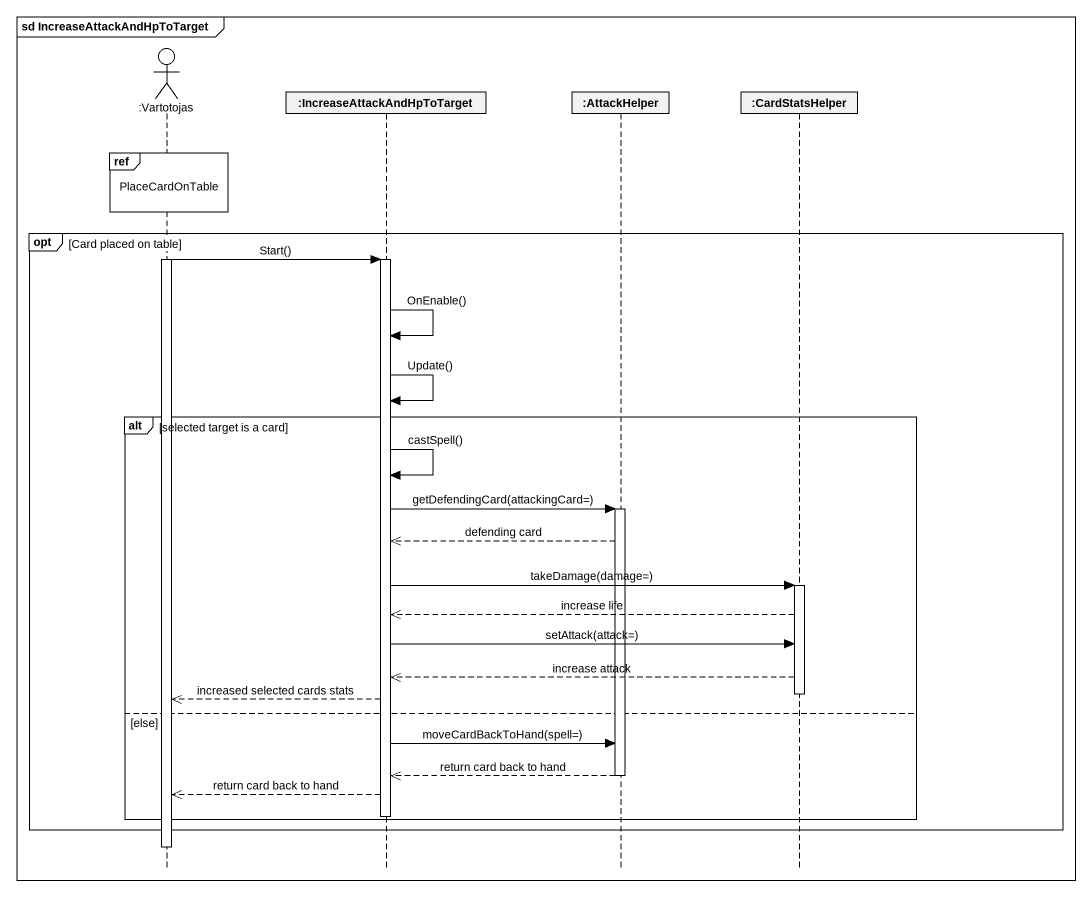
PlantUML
@startuml
mainframe sd IncreaseAttackAndHpToTarget
hide footbox
actor ":Vartotojas" as Vartotojas
participant ":IncreaseAttackAndHpToTarget" as IncreaseAttackAndHpToTarget
participant ":AttackHelper" as AttackHelper
participant ":CardStatsHelper" as CardStatsHelper

ref over Vartotojas : PlaceCardOnTable
opt Card placed on table
  activate Vartotojas
  Vartotojas -> IncreaseAttackAndHpToTarget : Start()
  activate IncreaseAttackAndHpToTarget
  IncreaseAttackAndHpToTarget -> IncreaseAttackAndHpToTarget : OnEnable()
  IncreaseAttackAndHpToTarget -> IncreaseAttackAndHpToTarget : Update()
  alt selected target is a card
    IncreaseAttackAndHpToTarget -> IncreaseAttackAndHpToTarget : castSpell()
    IncreaseAttackAndHpToTarget -> AttackHelper : getDefendingCard(attackingCard=)
    activate AttackHelper
    AttackHelper -->> IncreaseAttackAndHpToTarget : defending card
    IncreaseAttackAndHpToTarget -> CardStatsHelper : takeDamage(damage=)
    activate CardStatsHelper
    CardStatsHelper -->> IncreaseAttackAndHpToTarget : increase life
    IncreaseAttackAndHpToTarget -> CardStatsHelper : setAttack(attack=)
    CardStatsHelper -->> IncreaseAttackAndHpToTarget : increase attack
    deactivate CardStatsHelper
    IncreaseAttackAndHpToTarget -->> Vartotojas : increased selected cards stats
  else else
    IncreaseAttackAndHpToTarget -> AttackHelper : moveCardBackToHand(spell=)
    AttackHelper -->> IncreaseAttackAndHpToTarget : return card back to hand
    deactivate AttackHelper
    IncreaseAttackAndHpToTarget -->> Vartotojas : return card back to hand
    deactivate IncreaseAttackAndHpToTarget
  end
end
deactivate Vartotojas
@enduml
